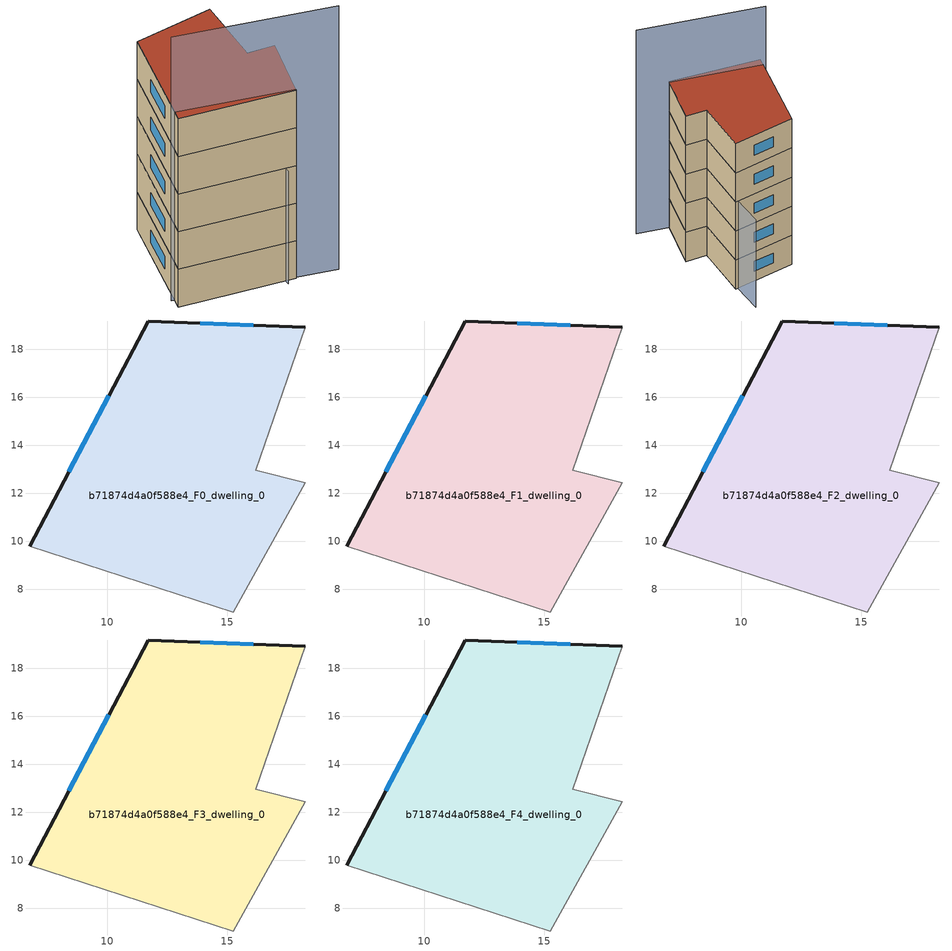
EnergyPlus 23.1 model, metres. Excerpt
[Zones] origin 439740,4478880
b71874d4a0f588e4_F0_dwelling_0
 floor ground (EU_floor_Construction): 18.25,18.93 16.18,12.95 18.25,12.44 15.25,7.04 6.76,9.79 11.69,19.18 z0
 wall outside (EU_wall_Construction): 18.25,18.93 11.69,19.18 6.76,9.79 z0:3
 wall adiabatic (EU_wall_Construction): 6.76,9.79 15.25,7.04 18.25,12.44 16.18,12.95 18.25,18.93 z0:3
 window (EU_Window_Construction): 10.06,16.07 8.4,12.9 / 16.07,19.01 13.87,19.1 z0.99:2.01
b71874d4a0f588e4_F1_dwelling_0
 floor to b71874d4a0f588e4_F0_dwelling_0 (EU_floor_Construction): 18.25,18.93 16.18,12.95 18.25,12.44 15.25,7.04 6.76,9.79 11.69,19.18 z3
 wall outside (EU_wall_Construction): 18.25,18.93 11.69,19.18 6.76,9.79 z3:6
 wall adiabatic (EU_wall_Construction): 6.76,9.79 15.25,7.04 18.25,12.44 16.18,12.95 18.25,18.93 z3:6
 window (EU_Window_Construction): 10.06,16.07 8.4,12.9 / 16.07,19.01 13.87,19.1 z3.99:5.01
b71874d4a0f588e4_F2_dwelling_0
 floor to b71874d4a0f588e4_F1_dwelling_0 (EU_floor_Construction): 18.25,18.93 16.18,12.95 18.25,12.44 15.25,7.04 6.76,9.79 11.69,19.18 z6
 wall outside (EU_wall_Construction): 18.25,18.93 11.69,19.18 6.76,9.79 z6:9
 wall adiabatic (EU_wall_Construction): 6.76,9.79 15.25,7.04 18.25,12.44 16.18,12.95 18.25,18.93 z6:9
 window (EU_Window_Construction): 10.06,16.07 8.4,12.9 / 16.07,19.01 13.87,19.1 z6.99:8.01
b71874d4a0f588e4_F3_dwelling_0
 floor to b71874d4a0f588e4_F2_dwelling_0 (EU_floor_Construction): 18.25,18.93 16.18,12.95 18.25,12.44 15.25,7.04 6.76,9.79 11.69,19.18 z9
 wall outside (EU_wall_Construction): 18.25,18.93 11.69,19.18 6.76,9.79 z9:12
 wall adiabatic (EU_wall_Construction): 6.76,9.79 15.25,7.04 18.25,12.44 16.18,12.95 18.25,18.93 z9:12
 window (EU_Window_Construction): 10.06,16.07 8.4,12.9 / 16.07,19.01 13.87,19.1 z9.99:11.01
b71874d4a0f588e4_F4_dwelling_0
 floor to b71874d4a0f588e4_F3_dwelling_0 (EU_floor_Construction): 18.25,18.93 16.18,12.95 18.25,12.44 15.25,7.04 6.76,9.79 11.69,19.18 z12
 wall outside (EU_wall_Construction): 18.25,18.93 11.69,19.18 6.76,9.79 z12:15
 wall adiabatic (EU_wall_Construction): 6.76,9.79 15.25,7.04 18.25,12.44 16.18,12.95 18.25,18.93 z12:15
 window (EU_Window_Construction): 10.06,16.07 8.4,12.9 / 16.07,19.01 13.87,19.1 z12.99:14.01
 roof outside (EU_roof_Construction): 15.25,7.04 18.25,12.44 16.18,12.95 18.25,18.93 11.69,19.18 6.76,9.79 z15
shading: 6.97,10.72 18.19,5.94 z0:21; 14.34,6.9 19.05,22.37 z0:9
[Building]
EU S2 Campaign: North Axis=0; Terrain=City; Solar Distribution=FullExterior
[Site:Location]
Madrid: Latitude=40.5; Longitude=-3.5; Time Zone=1; Elevation=609
[SizingPeriod:WeatherFileDays]
AnnualSizingPeriod: Begin Month=1; Begin Day of Month=1; End Month=12; End Day of Month=31; Day of Week for Start Day=Monday; Use Weather File Daylight Saving Period=No; Use Weather File Rain and Snow Indicators=No
[MATERIAL]
EU_InternalMass_Material: Roughness=MediumRough; Thickness=0.1; Conductivity=1; Density=1800; Specific Heat=900; Thermal Absorptance=0.9; Solar Absorptance=0.7; Visible Absorptance=0.7
[MATERIAL:NOMASS] Roughness=MediumRough; Thermal Absorptance=0.9; Solar Absorptance=0.7; Visible Absorptance=0.7
Name | Thermal Resistance
EU_wall_NoMass | 0.609216
EU_roof_NoMass | 0.513268
EU_floor_NoMass | 0.568163
[WINDOWMATERIAL:SIMPLEGLAZINGSYSTEM]
EU_Window_SimpleGlazing: UFactor=5.50606; Solar Heat Gain Coefficient=0.85; Visible Transmittance=0.85
[CONSTRUCTION]
EU_wall_Construction: EU_wall_NoMass
EU_roof_Construction: EU_roof_NoMass
EU_floor_Construction: EU_floor_NoMass
EU_Window_Construction: EU_Window_SimpleGlazing
EU_InternalMass_Construction: EU_InternalMass_Material
[ZONE] Type=1; Multiplier=1; Ceiling Height=autocalculate; Floor Area=autocalculate; Part of Total Floor Area=Yes
Name | Volume
b71874d4a0f588e4_F0_dwelling_0 | 267.054
b71874d4a0f588e4_F1_dwelling_0; b71874d4a0f588e4_F2_dwelling_0; b71874d4a0f588e4_F3_dwelling_0; b71874d4a0f588e4_F4_dwelling_0 | 267.053
[INTERNALMASS] Construction=EU_InternalMass_Construction; Surface Area=89.035
Name | Zone or ZoneList
b71874d4a0f588e4_F0_dwelling_0_EU_InternalMass | b71874d4a0f588e4_F0_dwelling_0
b71874d4a0f588e4_F1_dwelling_0_EU_InternalMass | b71874d4a0f588e4_F1_dwelling_0
b71874d4a0f588e4_F2_dwelling_0_EU_InternalMass | b71874d4a0f588e4_F2_dwelling_0
b71874d4a0f588e4_F3_dwelling_0_EU_InternalMass | b71874d4a0f588e4_F3_dwelling_0
b71874d4a0f588e4_F4_dwelling_0_EU_InternalMass | b71874d4a0f588e4_F4_dwelling_0
[OTHEREQUIPMENT] Fuel Type=Electricity; Design Level Calculation Method=Watts/Area; Power per Zone Floor Area=1; Fraction Latent=0; Fraction Radiant=0; Fraction Lost=0; Carbon Dioxide Generation Rate=0; EndUse Subcategory=EU_Step8_InternalGains
Name | Zone or ZoneList or Space or SpaceList | Schedule
EU_Step8_InternalGain_b71874d4a0f588e4_F0_dwelling_0_f000 | b71874d4a0f588e4_F0_dwelling_0 | EU_Step8_GainSchedule_b71874d4a0f588e4_F0_dwelling_0_f000
EU_Step8_InternalGain_b71874d4a0f588e4_F1_dwelling_0_f000 | b71874d4a0f588e4_F1_dwelling_0 | EU_Step8_GainSchedule_b71874d4a0f588e4_F1_dwelling_0_f000
EU_Step8_InternalGain_b71874d4a0f588e4_F2_dwelling_0_f000 | b71874d4a0f588e4_F2_dwelling_0 | EU_Step8_GainSchedule_b71874d4a0f588e4_F2_dwelling_0_f000
EU_Step8_InternalGain_b71874d4a0f588e4_F3_dwelling_0_f000 | b71874d4a0f588e4_F3_dwelling_0 | EU_Step8_GainSchedule_b71874d4a0f588e4_F3_dwelling_0_f000
EU_Step8_InternalGain_b71874d4a0f588e4_F4_dwelling_0_f000 | b71874d4a0f588e4_F4_dwelling_0 | EU_Step8_GainSchedule_b71874d4a0f588e4_F4_dwelling_0_f000
[ZONEVENTILATION:DESIGNFLOWRATE] Schedule=EU_AlwaysOn; Design Flow Rate Calculation Method=AirChanges/Hour; Air Changes per Hour=0.752966; Ventilation Type=Natural; Fan Pressure Rise=0; Fan Total Efficiency=1; Constant Term Coefficient=1; Temperature Term Coefficient=0; Velocity Term Coefficient=0; Velocity Squared Term Coefficient=0; Minimum Indoor Temperature=-100; Maximum Indoor Temperature=100; Delta Temperature=-100; Minimum Outdoor Temperature=-100; Maximum Outdoor Temperature=100; Maximum Wind Speed=40
Name | Zone or ZoneList or Space or SpaceList
EU_ConstantAir_b71874d4a0f588e4_F0_dwelling_0 | b71874d4a0f588e4_F0_dwelling_0
EU_ConstantAir_b71874d4a0f588e4_F1_dwelling_0 | b71874d4a0f588e4_F1_dwelling_0
EU_ConstantAir_b71874d4a0f588e4_F2_dwelling_0 | b71874d4a0f588e4_F2_dwelling_0
EU_ConstantAir_b71874d4a0f588e4_F3_dwelling_0 | b71874d4a0f588e4_F3_dwelling_0
EU_ConstantAir_b71874d4a0f588e4_F4_dwelling_0 | b71874d4a0f588e4_F4_dwelling_0
[HVACTEMPLATE:THERMOSTAT] Constant Heating Setpoint=20; Constant Cooling Setpoint=50
EU_HeatOnly_b71874d4a0f588e4_F0_dwelling_0; EU_HeatOnly_b71874d4a0f588e4_F1_dwelling_0; EU_HeatOnly_b71874d4a0f588e4_F2_dwelling_0; EU_HeatOnly_b71874d4a0f588e4_F3_dwelling_0; EU_HeatOnly_b71874d4a0f588e4_F4_dwelling_0
[HVACTEMPLATE:ZONE:IDEALLOADSAIRSYSTEM] System Availability Schedule=EU_AlwaysOn; Maximum Heating Supply Air Temperature=50; Minimum Cooling Supply Air Temperature=13; Maximum Heating Supply Air Humidity Ratio=0.0156; Minimum Cooling Supply Air Humidity Ratio=0.0077; Heating Limit=NoLimit; Cooling Limit=NoLimit; Heating Availability Schedule=EU_AlwaysOn; Cooling Availability Schedule=EU_CoolingOff; Dehumidification Control Type=ConstantSensibleHeatRatio; Cooling Sensible Heat Ratio=0.7; Dehumidification Setpoint=60; Humidification Control Type=None; Humidification Setpoint=30; Outdoor Air Method=None; Outdoor Air Flow Rate per Person=0.00944; Outdoor Air Flow Rate per Zone Floor Area=0; Outdoor Air Flow Rate per Zone=0; Demand Controlled Ventilation Type=None; Outdoor Air Economizer Type=NoEconomizer; Heat Recovery Type=None; Sensible Heat Recovery Effectiveness=0.7; Latent Heat Recovery Effectiveness=0.65
Name | Template Thermostat
b71874d4a0f588e4_F0_dwelling_0 | EU_HeatOnly_b71874d4a0f588e4_F0_dwelling_0
b71874d4a0f588e4_F1_dwelling_0 | EU_HeatOnly_b71874d4a0f588e4_F1_dwelling_0
b71874d4a0f588e4_F2_dwelling_0 | EU_HeatOnly_b71874d4a0f588e4_F2_dwelling_0
b71874d4a0f588e4_F3_dwelling_0 | EU_HeatOnly_b71874d4a0f588e4_F3_dwelling_0
b71874d4a0f588e4_F4_dwelling_0 | EU_HeatOnly_b71874d4a0f588e4_F4_dwelling_0
[SIZING:ZONE] Zone Cooling Design Supply Air Temperature Input Method=SupplyAirTemperature; Zone Cooling Design Supply Air Temperature=13; Zone Heating Design Supply Air Temperature Input Method=SupplyAirTemperature; Zone Heating Design Supply Air Temperature=50; Zone Cooling Design Supply Air Humidity Ratio=0.008; Zone Heating Design Supply Air Humidity Ratio=0.008; Cooling Design Air Flow Method=DesignDay; Cooling Design Air Flow Rate=0; Cooling Minimum Air Flow per Zone Floor Area=0.000762; Cooling Minimum Air Flow=0; Cooling Minimum Air Flow Fraction=0.2; Heating Design Air Flow Method=DesignDay; Heating Design Air Flow Rate=0; Heating Maximum Air Flow per Zone Floor Area=0.002032; Heating Maximum Air Flow=0.141576; Heating Maximum Air Flow Fraction=0.3; Account for Dedicated Outdoor Air System=No; Dedicated Outdoor Air System Control Strategy=NeutralSupplyAir; Dedicated Outdoor Air Low Setpoint Temperature for Design=autosize; Dedicated Outdoor Air High Setpoint Temperature for Design=autosize; Zone Load Sizing Method=Sensible Load Only No Latent Load; Zone Latent Cooling Design Supply Air Humidity Ratio Input Method=HumidityRatioDifference; Zone Cooling Design Supply Air Humidity Ratio Difference=0.005; Zone Latent Heating Design Supply Air Humidity Ratio Input Method=HumidityRatioDifference; Zone Humidification Design Supply Air Humidity Ratio Difference=0.005
b71874d4a0f588e4_F0_dwelling_0; b71874d4a0f588e4_F1_dwelling_0; b71874d4a0f588e4_F2_dwelling_0; b71874d4a0f588e4_F3_dwelling_0; b71874d4a0f588e4_F4_dwelling_0
[SCHEDULE:CONSTANT]
Name | Hourly Value
EU_AlwaysOn | 1
EU_CoolingOff | 0
[SCHEDULE:FILE] Column Number=1; Rows to Skip at Top=0; Number of Hours of Data=8760; Column Separator=Comma; Interpolate to Timestep=No; Minutes per Item=60; Adjust Schedule for Daylight Savings=Yes
Name | File
EU_Step8_GainSchedule_b71874d4a0f588e4_F0_dwelling_0_f000 | ../../schedules/b71874d4a0f588e4/b71874d4a0f588e4_F0_dwelling_0_f000_gain.csv
EU_Step8_GainSchedule_b71874d4a0f588e4_F1_dwelling_0_f000 | ../../schedules/b71874d4a0f588e4/b71874d4a0f588e4_F1_dwelling_0_f000_gain.csv
EU_Step8_GainSchedule_b71874d4a0f588e4_F2_dwelling_0_f000 | ../../schedules/b71874d4a0f588e4/b71874d4a0f588e4_F2_dwelling_0_f000_gain.csv
EU_Step8_GainSchedule_b71874d4a0f588e4_F3_dwelling_0_f000 | ../../schedules/b71874d4a0f588e4/b71874d4a0f588e4_F3_dwelling_0_f000_gain.csv
EU_Step8_GainSchedule_b71874d4a0f588e4_F4_dwelling_0_f000 | ../../schedules/b71874d4a0f588e4/b71874d4a0f588e4_F4_dwelling_0_f000_gain.csv
